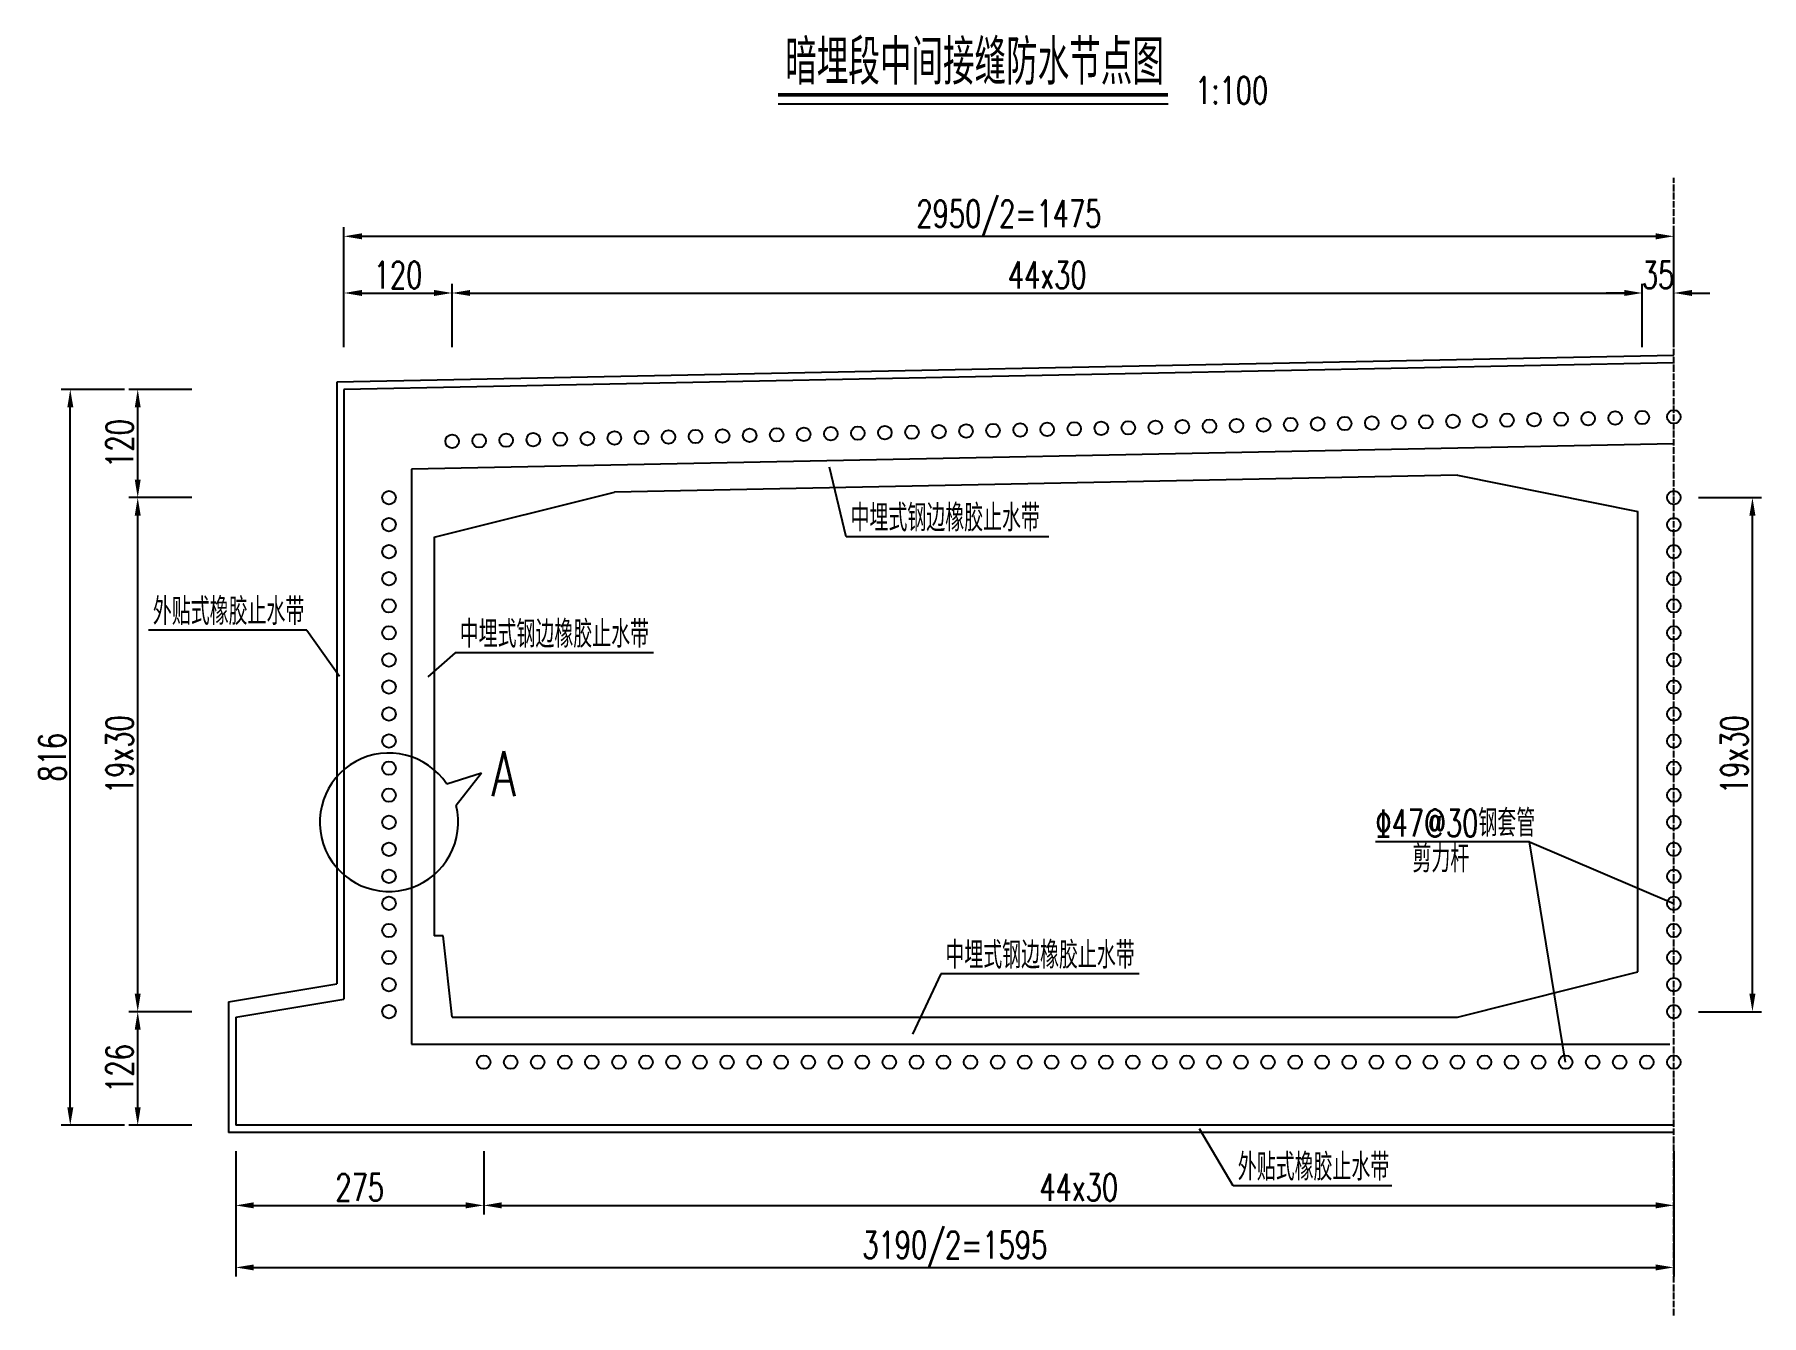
# Model space of a CAD drawing. Header units: millimetres. Extents: x 8201 to 22025, y 2726 to 22564.
# Drawn here: x 20110 to 22025, y 6813 to 8234 of the extents above; entities that cross this region are included whole.
import ezdxf

# ---------------------------------------------------------------- set-up
doc = ezdxf.new("R2010")
doc.units = ezdxf.units.MM
doc.header["$LTSCALE"] = 0.3
doc.header["$MEASUREMENT"] = 0
doc.linetypes.add('ACAD_ISO04W100', pattern=[30, 24, -3, 0, -3])
for name, color, linetype in [('中心线', 5, 'ACAD_ISO04W100'), ('文字', 7, 'Continuous'), ('标注', 7, 'Continuous'), ('次轮廓线', 7, 'Continuous'), ('轮廓线', 1, 'Continuous')]:
    doc.layers.add(name, color=color, linetype=linetype)
doc.styles.get("Standard").update_dxf_attribs({"font": 'simplex1.shx', "width": 0.7, "bigfont": 'hztxt.shx'})
doc.dimstyles.new('100', dxfattribs={"dimscale": 10, "dimtxt": 3, "dimasz": 2, "dimexe": 1, "dimexo": 1, "dimgap": 0.5, "dimtad": 1, "dimdec": 1, "dimdsep": 46, "dimtxsty": 'Standard', "dimcen": 0.5, "dimadec": 0, "dimazin": 0, "dimtfac": 1, "dimtdec": 1, "dimtofl": 0, "dimtmove": 2, "dimatfit": 3, "dimfxl": 0, "dimtolj": 1, "dimtzin": 0, "dimarcsym": 0})

# ---------------------------------------------------------------- blocks, each defined once
blk = doc.blocks.new('*D34')
at = {"layer": '标注', "color": 0, "lineweight": -2}
for p, q in [((20284.2, 7150.2), (20214.2, 7150.2)), ((20224.2, 7044.2), (20224.2, 7130.2)), ((20284.2, 7024.2), (20214.2, 7024.2))]:
    blk.add_line(p, q, dxfattribs=at)
at = {"layer": '标注', "color": 0}
for points in [[(20220.9, 7130.2), (20227.5, 7130.2), (20224.2, 7150.2)], [(20220.9, 7044.2), (20227.5, 7044.2), (20224.2, 7024.2)]]:
    blk.add_solid(points, dxfattribs=at)
at = {"layer": '标注', "color": 0, "insert": (20204.2, 7087.2), "char_height": 30, "attachment_point": 5, "rotation": 90}
blk.add_mtext('\\A1;126', dxfattribs=at)
blk = doc.blocks.new('*D35')
at = {"layer": '标注', "color": 0, "lineweight": -2}
for p, q in [((20284.2, 7720.2), (20214.2, 7720.2)), ((20224.2, 7170.2), (20224.2, 7700.2)), ((20284.2, 7150.2), (20214.2, 7150.2))]:
    blk.add_line(p, q, dxfattribs=at)
at = {"layer": '标注', "color": 0}
for points in [[(20220.9, 7700.2), (20227.5, 7700.2), (20224.2, 7720.2)], [(20220.9, 7170.2), (20227.5, 7170.2), (20224.2, 7150.2)]]:
    blk.add_solid(points, dxfattribs=at)
at = {"layer": '标注', "color": 0, "insert": (20204.2, 7435.2), "char_height": 30, "attachment_point": 5, "rotation": 90}
blk.add_mtext('\\A1;19x30', dxfattribs=at)
blk = doc.blocks.new('*D36')
at = {"layer": '标注', "color": 0, "lineweight": -2}
for p, q in [((20284.2, 7840.2), (20214.2, 7840.2)), ((20224.2, 7740.2), (20224.2, 7820.2)), ((20284.2, 7720.2), (20214.2, 7720.2))]:
    blk.add_line(p, q, dxfattribs=at)
at = {"layer": '标注', "color": 0}
for points in [[(20220.9, 7820.2), (20227.5, 7820.2), (20224.2, 7840.2)], [(20220.9, 7740.2), (20227.5, 7740.2), (20224.2, 7720.2)]]:
    blk.add_solid(points, dxfattribs=at)
at = {"layer": '标注', "color": 0, "insert": (20204.2, 7780.2), "char_height": 30, "attachment_point": 5, "rotation": 90}
blk.add_mtext('\\A1;120', dxfattribs=at)
blk = doc.blocks.new('*D37')
at = {"layer": '标注', "color": 0, "lineweight": -2}
for p, q in [((20332.9, 6995.4), (20332.9, 6925.4)), ((20607.9, 6995.4), (20607.9, 6925.4)), ((20352.9, 6935.4), (20587.9, 6935.4))]:
    blk.add_line(p, q, dxfattribs=at)
at = {"layer": '标注', "color": 0}
for points in [[(20352.9, 6938.8), (20352.9, 6932.1), (20332.9, 6935.4)], [(20587.9, 6938.8), (20587.9, 6932.1), (20607.9, 6935.4)]]:
    blk.add_solid(points, dxfattribs=at)
at = {"layer": '标注', "color": 0, "insert": (20470.4, 6955.4), "char_height": 30, "attachment_point": 5}
blk.add_mtext('\\A1;275', dxfattribs=at)
blk = doc.blocks.new('*D38')
at = {"layer": '标注', "color": 0, "lineweight": -2}
for p, q in [((20607.9, 6995.4), (20607.9, 6925.4)), ((21927.9, 6995.4), (21927.9, 6925.4)), ((20627.9, 6935.4), (21907.9, 6935.4))]:
    blk.add_line(p, q, dxfattribs=at)
at = {"layer": '标注', "color": 0}
for points in [[(20627.9, 6938.8), (20627.9, 6932.1), (20607.9, 6935.4)], [(21907.9, 6938.8), (21907.9, 6932.1), (21927.9, 6935.4)]]:
    blk.add_solid(points, dxfattribs=at)
at = {"layer": '标注', "color": 0, "insert": (21267.9, 6955.4), "char_height": 30, "attachment_point": 5}
blk.add_mtext('\\A1;44x30', dxfattribs=at)
blk = doc.blocks.new('*D39')
at = {"color": 0, "lineweight": -2}
for p, q in [((20452.9, 7887.1), (20452.9, 7957.1)), ((20572.9, 7887.1), (20572.9, 7957.1)), ((20472.9, 7947.1), (20552.9, 7947.1))]:
    blk.add_line(p, q, dxfattribs=at)
at = {"color": 0}
for points in [[(20472.9, 7950.5), (20472.9, 7943.8), (20452.9, 7947.1)], [(20552.9, 7950.5), (20552.9, 7943.8), (20572.9, 7947.1)]]:
    blk.add_solid(points, dxfattribs=at)
at = {"color": 0, "insert": (20512.9, 7967.1), "char_height": 30, "attachment_point": 5}
blk.add_mtext('\\A1;120', dxfattribs=at)
blk = doc.blocks.new('*D40')
at = {"color": 0, "lineweight": -2}
for p, q in [((20572.9, 7887.1), (20572.9, 7957.1)), ((21892.9, 7887.1), (21892.9, 7957.1)), ((20592.9, 7947.1), (21872.9, 7947.1))]:
    blk.add_line(p, q, dxfattribs=at)
at = {"color": 0}
for points in [[(20592.9, 7950.5), (20592.9, 7943.8), (20572.9, 7947.1)], [(21872.9, 7950.5), (21872.9, 7943.8), (21892.9, 7947.1)]]:
    blk.add_solid(points, dxfattribs=at)
at = {"color": 0, "insert": (21232.9, 7967.1), "char_height": 30, "attachment_point": 5}
blk.add_mtext('\\A1;44x30', dxfattribs=at)
blk = doc.blocks.new('*D41')
at = {"color": 0, "lineweight": -2}
for p, q in [((20452.9, 7950), (20452.9, 8020)), ((20472.9, 8010), (21907.9, 8010)), ((21927.9, 7950), (21927.9, 8020))]:
    blk.add_line(p, q, dxfattribs=at)
at = {"color": 0}
for points in [[(20472.9, 8013.3), (20472.9, 8006.6), (20452.9, 8010)], [(21907.9, 8013.3), (21907.9, 8006.6), (21927.9, 8010)]]:
    blk.add_solid(points, dxfattribs=at)
at = {"color": 0, "insert": (21190.4, 8030), "char_height": 30, "attachment_point": 5}
blk.add_mtext('\\A1;2950/2=1475', dxfattribs=at)
blk = doc.blocks.new('*D42')
at = {"color": 0, "lineweight": -2}
for p, q in [((20332.9, 6926.6), (20332.9, 6856.6)), ((21927.9, 6926.6), (21927.9, 6856.6)), ((20352.9, 6866.6), (21907.9, 6866.6))]:
    blk.add_line(p, q, dxfattribs=at)
at = {"color": 0}
for points in [[(20352.9, 6869.9), (20352.9, 6863.3), (20332.9, 6866.6)], [(21907.9, 6869.9), (21907.9, 6863.3), (21927.9, 6866.6)]]:
    blk.add_solid(points, dxfattribs=at)
at = {"color": 0, "insert": (21130.4, 6886.6), "char_height": 30, "attachment_point": 5}
blk.add_mtext('\\A1;3190/2=1595', dxfattribs=at)
blk = doc.blocks.new('*D43')
at = {"color": 0, "lineweight": -2}
for p, q in [((20209.4, 7840.2), (20139.4, 7840.2)), ((20149.4, 7044.2), (20149.4, 7820.2)), ((20209.4, 7024.2), (20139.4, 7024.2))]:
    blk.add_line(p, q, dxfattribs=at)
at = {"color": 0}
for points in [[(20146.1, 7820.2), (20152.8, 7820.2), (20149.4, 7840.2)], [(20146.1, 7044.2), (20152.8, 7044.2), (20149.4, 7024.2)]]:
    blk.add_solid(points, dxfattribs=at)
at = {"color": 0, "insert": (20129.4, 7432.2), "char_height": 30, "attachment_point": 5, "rotation": 90}
blk.add_mtext('\\A1;816', dxfattribs=at)
blk = doc.blocks.new('*D55')
at = {"color": 0, "lineweight": -2}
for p, q in [((21955.1, 7720.2), (22025.1, 7720.2)), ((22015.1, 7170.2), (22015.1, 7700.2)), ((21955.1, 7150.2), (22025.1, 7150.2))]:
    blk.add_line(p, q, dxfattribs=at)
at = {"color": 0}
for points in [[(22011.7, 7700.2), (22018.4, 7700.2), (22015.1, 7720.2)], [(22011.7, 7170.2), (22018.4, 7170.2), (22015.1, 7150.2)]]:
    blk.add_solid(points, dxfattribs=at)
at = {"color": 0, "insert": (21995.1, 7435.2), "char_height": 30, "attachment_point": 5, "rotation": 90}
blk.add_mtext('\\A1;19x30', dxfattribs=at)
blk = doc.blocks.new('*D58')
at = {"color": 0, "lineweight": -2}
for p, q in [((21892.9, 7887.1), (21892.9, 7957.1)), ((21927.9, 7887.1), (21927.9, 7957.1)), ((21872.9, 7947.1), (21852.9, 7947.1)), ((21947.9, 7947.1), (21967.9, 7947.1))]:
    blk.add_line(p, q, dxfattribs=at)
at = {"color": 0}
for points in [[(21872.9, 7950.5), (21872.9, 7943.8), (21892.9, 7947.1)], [(21947.9, 7950.5), (21947.9, 7943.8), (21927.9, 7947.1)]]:
    blk.add_solid(points, dxfattribs=at)
at = {"color": 0, "insert": (21910.4, 7967.1), "char_height": 30, "attachment_point": 5}
blk.add_mtext('\\A1;35', dxfattribs=at)

msp = doc.modelspace()

# ---------------------------------------------------------------- linework, layer by layer
for p, q in [((20934.37, 8156.76), (21366.96, 8156.76)), ((21009.79, 7676.85), (20991.38, 7754.05)), ((21687.88, 7744.95), (21887.88, 7704.95)), ((21887.88, 7194.25), (21887.88, 7704.95)), ((21234.63, 7676.85), (21009.79, 7676.85)), ((20411.76, 7573.2), (20235.99, 7573.2)), ((20411.76, 7573.2), (20448.1, 7522.36)), ((20576.29, 7547.95), (20545.93, 7521.67)), ((20796.26, 7547.95), (20576.29, 7547.95)), ((20605.54, 7414.72), (20566.9, 7402.62)), ((20605.54, 7414.72), (20577.34, 7378.96)), ((21767.84, 7338.45), (21596.91, 7338.45)), ((21807.88, 7094.25), (21767.84, 7338.45)), ((21767.84, 7338.45), (21927.88, 7270.25)), ((21114.93, 7192.06), (21083.67, 7125.35)), ((21334.91, 7192.06), (21114.93, 7192.06)), ((21439.28, 6957.12), (21401.86, 7020.11)), ((21615.06, 6957.12), (21439.28, 6957.12))]:
    msp.add_line(p, q)
at = {"const_width": 4}
msp.add_lwpolyline([(20934.37, 8166.76), (21366.96, 8166.76)], dxfattribs=at)
for centre in [(21802.88, 7807.25), (21832.88, 7807.85), (21862.88, 7808.45), (21892.88, 7809.05), (21927.88, 7809.75), (20842.88, 7788.05), (20872.88, 7788.65), (20902.88, 7789.25), (20932.88, 7789.85), (20962.88, 7790.45), (20992.88, 7791.05), (21022.88, 7791.65), (21052.88, 7792.25), (21082.88, 7792.85), (21112.88, 7793.45), (21142.88, 7794.05), (21172.88, 7794.65), (21202.88, 7795.25), (21232.88, 7795.85), (21262.88, 7796.45), (21292.88, 7797.05), (21322.88, 7797.65), (21352.88, 7798.25), (21382.88, 7798.85), (21412.88, 7799.45), (21442.88, 7800.05), (21472.88, 7800.65), (21502.88, 7801.25), (21532.88, 7801.85), (21562.88, 7802.45), (21592.88, 7803.05), (21622.88, 7803.65), (21652.88, 7804.25), (21682.88, 7804.85), (21712.88, 7805.45), (21742.88, 7806.05), (21772.88, 7806.65), (20572.88, 7782.65), (20602.88, 7783.25), (20632.88, 7783.85), (20662.88, 7784.45), (20692.88, 7785.05), (20722.88, 7785.65), (20752.88, 7786.25), (20782.88, 7786.85), (20812.88, 7787.45), (20502.88, 7720.25), (21927.88, 7720.25), (20502.88, 7690.25), (21927.88, 7690.25), (20502.88, 7660.25), (21927.88, 7660.25), (20502.88, 7630.25), (21927.88, 7630.25), (20502.88, 7600.25), (21927.88, 7600.25), (20502.88, 7570.25), (21927.88, 7570.25), (20502.88, 7540.25), (21927.88, 7540.25), (20502.88, 7510.25), (21927.88, 7510.25), (20502.88, 7480.25), (21927.88, 7480.25), (20502.88, 7450.25), (21927.88, 7450.25), (20502.88, 7420.25), (21927.88, 7420.25), (20502.88, 7390.25), (21927.88, 7390.25), (20502.88, 7360.25), (21927.88, 7360.25), (20502.88, 7330.25), (21927.88, 7330.25), (20502.88, 7300.25), (21927.88, 7300.25), (20502.88, 7270.25), (21927.88, 7270.25), (20502.88, 7240.25), (21927.88, 7240.25), (20502.88, 7210.25), (21927.88, 7210.25), (20502.88, 7180.25), (21927.88, 7180.25), (20502.88, 7150.25), (21927.88, 7150.25), (20607.88, 7094.25), (20637.88, 7094.25), (20667.88, 7094.25), (20697.88, 7094.25), (20727.88, 7094.25), (20757.88, 7094.25), (20787.88, 7094.25), (20817.88, 7094.25), (20847.88, 7094.25), (20877.88, 7094.25), (20907.88, 7094.25), (20937.88, 7094.25), (20967.88, 7094.25), (20997.88, 7094.25), (21027.88, 7094.25), (21057.88, 7094.25), (21087.88, 7094.25), (21117.88, 7094.25), (21147.88, 7094.25), (21177.88, 7094.25), (21207.88, 7094.25), (21237.88, 7094.25), (21267.88, 7094.25), (21297.88, 7094.25), (21327.88, 7094.25), (21357.88, 7094.25), (21387.88, 7094.25), (21417.88, 7094.25), (21447.88, 7094.25), (21477.88, 7094.25), (21507.88, 7094.25), (21537.88, 7094.25), (21567.88, 7094.25), (21597.88, 7094.25), (21627.88, 7094.25), (21657.88, 7094.25), (21687.88, 7094.25), (21717.88, 7094.25), (21747.88, 7094.25), (21777.88, 7094.25), (21807.88, 7094.25), (21837.88, 7094.25), (21867.88, 7094.25), (21897.88, 7094.25), (21927.88, 7094.25)]:
    msp.add_circle(centre, 7.5)
msp.add_arc((20502.88, 7360.25), 76.77, 33.49735, 14.1086)
at = {"layer": '中心线'}
msp.add_line((21927.88, 6813.36), (21927.88, 8074.89), dxfattribs=at)
at = {"layer": '次轮廓线'}
for p, q in [((21927.88, 7869.75), (20452.88, 7840.25)), ((20452.88, 7840.25), (20452.88, 7164.25)), ((21687.88, 7744.95), (20752.88, 7726.25)), ((21687.88, 7744.95), (20752.88, 7726.25)), ((20552.88, 7676.25), (20752.88, 7726.25)), ((20552.88, 7676.25), (20552.88, 7234.25)), ((20562.88, 7234.25), (20552.88, 7234.25)), ((20573, 7144.25), (20562.88, 7234.25)), ((21687.88, 7144.25), (21887.88, 7194.25)), ((20332.88, 7144.25), (20452.88, 7164.25)), ((20332.88, 7144.25), (20332.88, 7024.25)), ((20573, 7144.25), (21687.88, 7144.25)), ((21927.88, 7024.25), (20332.88, 7024.25))]:
    msp.add_line(p, q, dxfattribs=at)
at = {"layer": '轮廓线'}
for p, q in [((21927.88, 7877.75), (20444.88, 7848.09)), ((20444.88, 7848.09), (20444.88, 7181.02)), ((21927.88, 7779.75), (20527.88, 7751.75)), ((20527.88, 7751.75), (20527.88, 7114.25)), ((20324.88, 7161.02), (20444.88, 7181.02)), ((20324.88, 7161.02), (20324.88, 7016.25)), ((20527.88, 7114.25), (21923.38, 7114.25)), ((21927.88, 7016.25), (20324.88, 7016.25))]:
    msp.add_line(p, q, dxfattribs=at)

# ---------------------------------------------------------------- texts
at = {"layer": '文字', "width": 0.7}
for s, height, p in [('暗埋段中间接缝防水节点图', 50, (20942.34, 8178.14)), ('1:100', 30, (21396.96, 8156.76)), ('中埋式钢边橡胶止水带', 30, (21014.81, 7682.7)), ('外贴式橡胶止水带', 30, (20241, 7579.05)), ('中埋式钢边橡胶止水带', 30, (20581.3, 7553.8)), ('A', 50, (20616.68, 7389.01)), ('%%13147@30钢套管', 30, (21596.87, 7344.3)), ('剪力杆', 30, (21638.02, 7304.65)), ('中埋式钢边橡胶止水带', 30, (21119.95, 7197.91)), ('外贴式橡胶止水带', 30, (21444.3, 6962.97))]:
    msp.add_text(s, height=height, dxfattribs=at).set_placement(p)

# ---------------------------------------------------------------- dimensions: what is measured, and where the dimension line sits
for base, p1, p2, text, picture, middle in [((21927.88, 8009.95), (20452.88, 7840.25), (21927.88, 7869.75), '2950/2=<>', '*D41', (21190.38, 8029.95)), ((21892.88, 7947.12), (20572.88, 7782.65), (21892.88, 7809.05), '44x30', '*D40', (21232.88, 7967.12)), ((21927.88, 6866.58), (20332.88, 7024.25), (21927.88, 7024.25), '3190/2=<>', '*D42', (21130.38, 6886.58))]:
    dim = msp.add_linear_dim(base=base, p1=p1, p2=p2, text=text, dimstyle='100')
    dim.commit()
    dim.dimension.update_dxf_attribs({"geometry": picture, "text_midpoint": middle})
for base, p1, p2, picture, middle in [((20572.88, 7947.12), (20452.88, 7840.25), (20572.88, 7782.65), '*D39', (20512.88, 7967.12)), ((21927.88, 7947.12), (21892.88, 7809.05), (21927.88, 7809.75), '*D58', (21910.38, 7967.12))]:
    dim = msp.add_linear_dim(base=base, p1=p1, p2=p2, dimstyle='100')
    dim.commit()
    dim.dimension.update_dxf_attribs({"geometry": picture, "text_midpoint": middle})
dim = msp.add_linear_dim(base=(20149.45, 7840.25), p1=(20332.88, 7024.25), p2=(20452.88, 7840.25), angle=90, dimstyle='100')
dim.commit()
dim.dimension.update_dxf_attribs({"geometry": '*D43', "text_midpoint": (20129.45, 7432.25)})
dim = msp.add_linear_dim(base=(22015.08, 7720.25), p1=(21927.88, 7150.25), p2=(21927.88, 7720.25), angle=90, text='19x30', dimstyle='100')
dim.commit()
dim.dimension.update_dxf_attribs({"geometry": '*D55', "text_midpoint": (21995.08, 7435.25)})
at = {"layer": '标注'}
for base, p1, p2, picture, middle in [((20224.2, 7840.25), (20502.88, 7720.25), (20452.88, 7840.25), '*D36', (20204.2, 7780.25)), ((20224.2, 7150.25), (20332.88, 7024.25), (20502.88, 7150.25), '*D34', (20204.2, 7087.25))]:
    dim = msp.add_linear_dim(base=base, p1=p1, p2=p2, angle=90, dimstyle='100', dxfattribs=at)
    dim.commit()
    dim.dimension.update_dxf_attribs({"geometry": picture, "text_midpoint": middle})
dim = msp.add_linear_dim(base=(20224.2, 7720.25), p1=(20502.88, 7150.25), p2=(20502.88, 7720.25), angle=90, text='19x30', dimstyle='100', dxfattribs=at)
dim.commit()
dim.dimension.update_dxf_attribs({"geometry": '*D35', "text_midpoint": (20204.2, 7435.25)})
dim = msp.add_linear_dim(base=(20607.88, 6935.44), p1=(20332.88, 7024.25), p2=(20607.88, 7094.25), dimstyle='100', dxfattribs=at)
dim.commit()
dim.dimension.update_dxf_attribs({"geometry": '*D37', "text_midpoint": (20470.38, 6955.44)})
dim = msp.add_linear_dim(base=(21927.88, 6935.44), p1=(20607.88, 7094.25), p2=(21927.88, 7094.25), text='44x30', dimstyle='100', dxfattribs=at)
dim.commit()
dim.dimension.update_dxf_attribs({"geometry": '*D38', "text_midpoint": (21267.88, 6955.44)})

doc.saveas('drawing.dxf')
